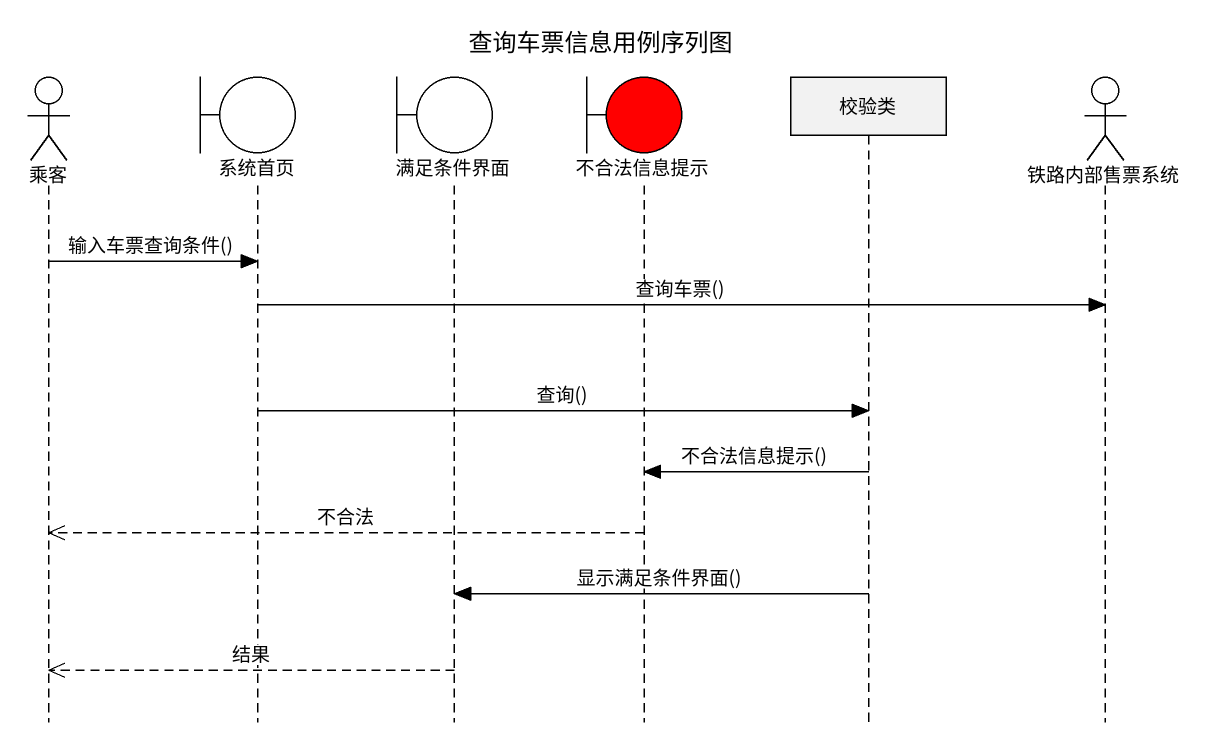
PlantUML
@startuml
title 查询车票信息用例序列图
hide footbox
actor 乘客
boundary 系统首页
boundary 满足条件界面
boundary 不合法信息提示 #FF0000
participant 校验类
actor 铁路内部售票系统

乘客 -> 系统首页 : 输入车票查询条件()
系统首页 -> 铁路内部售票系统 : 查询车票()
系统首页 -> 校验类 : 查询()
校验类 -> 不合法信息提示 : 不合法信息提示()
不合法信息提示 -->> 乘客 : 不合法
校验类 -> 满足条件界面 : 显示满足条件界面()
满足条件界面 -->> 乘客 : 结果
@enduml
